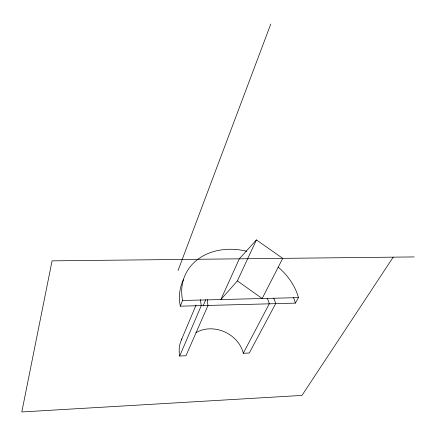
<?xml version="1.0" encoding="UTF-8"?>
<svg xmlns="http://www.w3.org/2000/svg" width="436" height="436" viewBox="0 0 436 436"><rect width="100%" height="100%" fill="white"/><g stroke="black" fill="none" stroke-linecap="round" stroke-linejoin="round"><path stroke-width="0.65" d="M178.046 270.549L270.778 24.04M278.124 267.077A61.389 48.859 25.8 0 1 298.442 297.63L295.346 303.129L180.302 306.186L182.58 300.486A61.389 48.859 25.8 0 1 246.722 251.223M181.376 339.971L196.053 305.113M207.476 299.592A32.417 25.915 25.8 0 0 208.01 305.451L185.954 355.76L179.676 356.032L201.296 305.625A39.365 31.474 25.8 0 1 200.653 299.581M203.083 305.963L205.759 299.761M237.375 280.915L256.412 239.925L282.719 258.352L262.167 298.524L237.375 280.915L220.861 299.543L239.315 258.82L256.412 239.925M195.938 332.739A30.084 25.081 26 0 1 243.272 353.274L269.268 303.821A32.417 25.915 25.8 0 0 267.132 298.126M393.207 257.153L301.974 395.419L21.8 411.96L52.075 260.848L414.2 256.929M243.272 353.274L249.278 353.018L275.677 303.652A39.365 31.474 25.8 0 0 273.764 298.208M182.58 300.486L298.442 297.63M179.676 356.032A36.537 30.466 26 0 1 181.943 338.777M180.302 306.186A60.898 48.701 25.8 0 1 183.709 279.149M293.493 297.554A60.898 48.701 25.8 0 1 295.346 303.129"/></g></svg>
